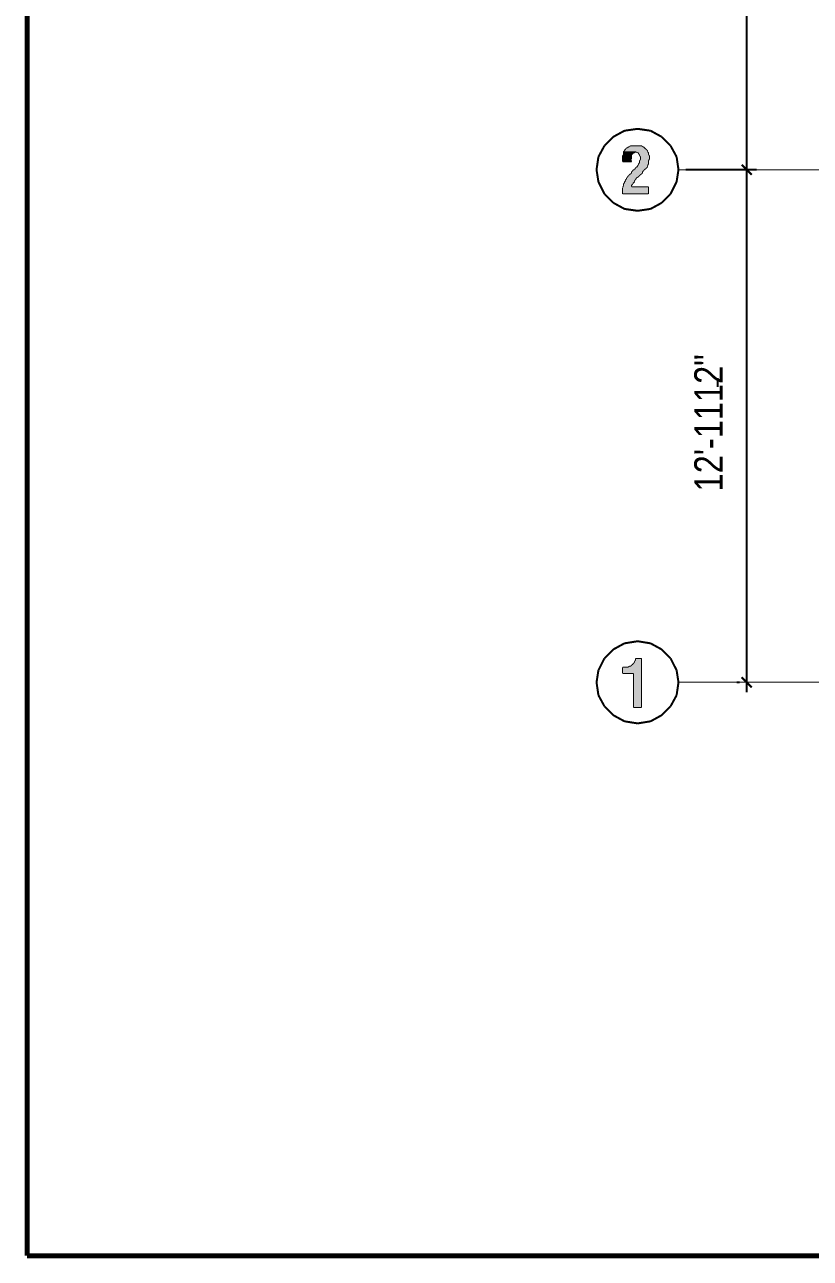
# Model space of a CAD drawing. Header units: millimetres. Extents: x 5 to 350, y 3 to 213.
# Drawn here: x 5 to 71.5, y 2.9 to 107.3 of the extents above; entities that cross this region are included whole.
import ezdxf

# ---------------------------------------------------------------- set-up
doc = ezdxf.new("R2010")
doc.units = ezdxf.units.MM
for name, color, linetype in [('H', 251, 'Continuous'), ('P', 255, 'Continuous'), ('T', 255, 'Continuous')]:
    doc.layers.add(name, color=color, linetype=linetype)
doc.styles.get("Standard").update_dxf_attribs({"font": 'arial.ttf'})

msp = doc.modelspace()

# ---------------------------------------------------------------- hatches: boundary and pattern name
at = {"layer": 'H', "linetype": 'Continuous'}
for points in [[(55.633, 92.957), (55.633, 93.468), (55.704, 93.645), (55.704, 93.804), (55.792, 93.892), (55.792, 93.98), (55.88, 94.068), (55.88, 94.156), (55.968, 94.227), (55.968, 94.315), (56.392, 94.738), (56.392, 94.827), (56.55, 95.003), (56.638, 95.003), (56.727, 95.162), (56.815, 95.25), (56.903, 95.25), (56.903, 95.338), (56.974, 95.426), (56.974, 95.497), (57.062, 95.585), (57.062, 95.762), (57.15, 95.85), (57.15, 96.097), (57.062, 96.185), (57.062, 96.273), (56.974, 96.344), (56.974, 96.432), (56.903, 96.432), (56.727, 96.52), (55.704, 96.52), (55.792, 96.608), (55.792, 96.696), (55.88, 96.696), (55.88, 96.767), (55.968, 96.855), (56.056, 96.855), (56.127, 96.943), (56.215, 96.943), (56.303, 97.032), (57.238, 97.032), (57.326, 96.943), (57.397, 96.943), (57.75, 96.608), (57.75, 96.52), (57.82, 96.432), (57.82, 96.273), (57.908, 96.185), (57.908, 95.92), (57.82, 95.762), (57.82, 95.497), (57.75, 95.338), (57.75, 95.25), (57.326, 94.827), (57.326, 94.738), (56.974, 94.403), (56.815, 94.315), (56.727, 94.156), (56.638, 94.068), (56.638, 93.98), (56.48, 93.804), (56.48, 93.733), (56.392, 93.733), (56.392, 93.557), (57.82, 93.557), (57.82, 92.957), (55.633, 92.957)], [(55.633, 95.673), (55.633, 96.185), (55.704, 96.273), (55.704, 96.52), (56.727, 96.52), (56.638, 96.432), (56.55, 96.432), (56.392, 96.273), (56.392, 95.92), (56.303, 95.85), (56.392, 95.762), (56.392, 95.673), (55.633, 95.673)], [(56.55, 49.53), (56.55, 52.405), (55.633, 52.405), (55.633, 52.917), (56.056, 52.917), (56.215, 53.005), (56.303, 53.005), (56.638, 53.34), (56.638, 53.428), (56.727, 53.516), (56.727, 53.675), (57.238, 53.675), (57.238, 49.53), (56.55, 49.53)]]:
    msp.add_hatch(color=256, dxfattribs=at).paths.add_polyline_path(points)

# ---------------------------------------------------------------- linework, layer by layer
at = {"layer": 'P'}
for points, const_width in [([(5.256, 3.14), (5.256, 212.513)], 0.423), ([(5.256, 3.14), (5.256, 212.513)], 0.423), ([(66.128, 94.156), (66.128, 135.467)], 0.169), ([(55.792, 98.302), (54.857, 97.79)], 0.169), ([(56.903, 98.46), (55.792, 98.302)], 0.169), ([(57.997, 98.302), (56.903, 98.46)], 0.169), ([(58.932, 97.79), (57.997, 98.302)], 0.169), ([(54.098, 97.032), (53.587, 96.097)], 0.169), ([(54.857, 97.79), (54.098, 97.032)], 0.169), ([(56.303, 97.032), (56.215, 96.943)], 0.085), ([(56.392, 97.032), (56.303, 97.032)], 0.085), ([(56.55, 97.032), (56.392, 97.032)], 0.085), ([(56.638, 97.032), (56.55, 97.032)], 0.085), ([(56.727, 97.032), (56.638, 97.032)], 0.085), ([(56.903, 97.032), (56.727, 97.032)], 0.085), ([(56.974, 97.032), (56.903, 97.032)], 0.085), ([(57.15, 97.032), (56.974, 97.032)], 0.085), ([(57.238, 97.032), (57.15, 97.032)], 0.085), ([(57.326, 96.943), (57.238, 97.032)], 0.085), ([(59.69, 97.032), (58.932, 97.79)], 0.169), ([(60.202, 96.097), (59.69, 97.032)], 0.169), ([(53.587, 96.097), (53.428, 95.003)], 0.169), ([(55.704, 96.273), (55.633, 96.185)], 0.085), ([(55.633, 96.185), (55.633, 96.097)], 0.085), ([(55.633, 96.097), (55.633, 95.92)], 0.085), ([(55.792, 96.608), (55.704, 96.52)], 0.085), ([(55.704, 96.52), (55.704, 96.432)], 0.085), ([(56.727, 96.52), (55.704, 96.52)], 0.085), ([(55.704, 96.52), (56.727, 96.52)], 0.085), ([(55.704, 96.432), (55.704, 96.273)], 0.085), ([(55.88, 96.696), (55.792, 96.696)], 0.085), ([(55.792, 96.696), (55.792, 96.608)], 0.085), ([(55.968, 96.855), (55.88, 96.767)], 0.085), ([(55.88, 96.767), (55.88, 96.696)], 0.085), ([(56.056, 96.855), (55.968, 96.855)], 0.085), ([(56.127, 96.943), (56.056, 96.855)], 0.085), ([(56.215, 96.943), (56.127, 96.943)], 0.085), ([(56.392, 96.273), (56.48, 96.344)], 0.085), ([(56.392, 96.185), (56.392, 96.273)], 0.085), ([(56.392, 96.097), (56.392, 96.185)], 0.085), ([(56.392, 95.92), (56.392, 96.097)], 0.085), ([(56.48, 96.344), (56.55, 96.432)], 0.085), ([(56.55, 96.432), (56.638, 96.432)], 0.085), ([(56.638, 96.432), (56.727, 96.52)], 0.085), ([(56.727, 96.52), (56.903, 96.432)], 0.085), ([(56.903, 96.432), (56.974, 96.432)], 0.085), ([(56.974, 96.432), (56.974, 96.344)], 0.085), ([(56.974, 96.344), (57.062, 96.273)], 0.085), ([(57.062, 96.273), (57.062, 96.185)], 0.085), ([(57.062, 96.185), (57.15, 96.097)], 0.085), ([(57.15, 96.097), (57.15, 96.008)], 0.085), ([(57.15, 96.008), (57.15, 95.85)], 0.085), ([(57.397, 96.943), (57.326, 96.943)], 0.085), ([(57.485, 96.855), (57.397, 96.943)], 0.085), ([(57.573, 96.767), (57.485, 96.855)], 0.085), ([(57.662, 96.696), (57.573, 96.767)], 0.085), ([(57.75, 96.608), (57.662, 96.696)], 0.085), ([(57.75, 96.52), (57.75, 96.608)], 0.085), ([(57.82, 96.432), (57.75, 96.52)], 0.085), ([(57.82, 96.344), (57.82, 96.432)], 0.085), ([(57.82, 96.273), (57.82, 96.344)], 0.085), ([(57.908, 96.185), (57.82, 96.273)], 0.085), ([(57.908, 96.008), (57.908, 96.185)], 0.085), ([(57.908, 95.92), (57.908, 96.008)], 0.085), ([(60.36, 95.003), (60.202, 96.097)], 0.169), ([(53.428, 95.003), (53.587, 93.98)], 0.169), ([(55.633, 95.92), (55.633, 95.85)], 0.085), ([(55.633, 95.85), (55.633, 95.762)], 0.085), ([(55.633, 95.762), (55.633, 95.673)], 0.085), ([(55.633, 95.673), (56.392, 95.673)], 0.085), ([(56.303, 95.85), (56.392, 95.92)], 0.085), ([(56.392, 95.762), (56.303, 95.85)], 0.085), ([(56.392, 95.673), (56.392, 95.762)], 0.085), ([(56.48, 94.915), (56.392, 94.827)], 0.085), ([(56.55, 95.003), (56.48, 94.915)], 0.085), ([(56.638, 95.003), (56.55, 95.003)], 0.085), ([(56.727, 95.162), (56.638, 95.003)], 0.085), ([(56.815, 95.25), (56.727, 95.162)], 0.085), ([(56.903, 95.25), (56.815, 95.25)], 0.085), ([(56.974, 95.426), (56.903, 95.338)], 0.085), ([(56.903, 95.338), (56.903, 95.25)], 0.085), ([(57.062, 95.585), (56.974, 95.497)], 0.085), ([(56.974, 95.497), (56.974, 95.426)], 0.085), ([(57.15, 95.85), (57.062, 95.762)], 0.085), ([(57.062, 95.762), (57.062, 95.673)], 0.085), ([(57.062, 95.673), (57.062, 95.585)], 0.085), ([(57.326, 94.827), (57.397, 94.915)], 0.085), ([(57.397, 94.915), (57.485, 95.003)], 0.085), ([(57.485, 95.003), (57.573, 95.074)], 0.085), ([(57.573, 95.074), (57.662, 95.162)], 0.085), ([(57.662, 95.162), (57.75, 95.25)], 0.085), ([(57.75, 95.338), (57.82, 95.497)], 0.085), ([(57.75, 95.25), (57.75, 95.338)], 0.085), ([(57.82, 95.762), (57.908, 95.92)], 0.085), ([(57.82, 95.673), (57.82, 95.762)], 0.085), ([(57.82, 95.585), (57.82, 95.673)], 0.085), ([(57.82, 95.497), (57.82, 95.585)], 0.085), ([(60.202, 93.98), (60.36, 95.003)], 0.169), ([(60.36, 95.003), (60.36, 95.003)], 0.169), ([(60.36, 95.003), (75.353, 95.003)], 0.085), ([(60.96, 95.003), (66.975, 95.003)], 0.169), ([(60.96, 95.003), (66.975, 95.003)], 0.169), ([(66.552, 94.58), (65.705, 95.426)], 0.169), ([(65.705, 95.426), (66.552, 94.58)], 0.169), ([(66.128, 50.8), (66.128, 95.85)], 0.169), ([(53.587, 93.98), (54.098, 92.957)], 0.169), ([(55.792, 93.892), (55.704, 93.804)], 0.085), ([(55.88, 94.068), (55.792, 93.98)], 0.085), ([(55.792, 93.98), (55.792, 93.892)], 0.085), ([(55.968, 94.227), (55.88, 94.156)], 0.085), ([(55.88, 94.156), (55.88, 94.068)], 0.085), ([(56.056, 94.403), (55.968, 94.315)], 0.085), ([(55.968, 94.315), (55.968, 94.227)], 0.085), ([(56.127, 94.492), (56.056, 94.403)], 0.085), ([(56.215, 94.58), (56.127, 94.492)], 0.085), ([(56.303, 94.65), (56.215, 94.58)], 0.085), ([(56.392, 94.738), (56.303, 94.65)], 0.085), ([(56.392, 94.827), (56.392, 94.738)], 0.085), ([(56.48, 93.804), (56.55, 93.892)], 0.085), ([(56.55, 93.892), (56.638, 93.98)], 0.085), ([(56.638, 94.068), (56.727, 94.156)], 0.085), ([(56.638, 93.98), (56.638, 94.068)], 0.085), ([(56.727, 94.156), (56.815, 94.315)], 0.085), ([(56.815, 94.315), (56.974, 94.403)], 0.085), ([(56.974, 94.403), (57.062, 94.492)], 0.085), ([(57.062, 94.492), (57.15, 94.58)], 0.085), ([(57.15, 94.58), (57.238, 94.65)], 0.085), ([(57.238, 94.65), (57.326, 94.738)], 0.085), ([(57.326, 94.738), (57.326, 94.827)], 0.085), ([(59.69, 92.957), (60.202, 93.98)], 0.169), ([(54.098, 92.957), (54.857, 92.198)], 0.169), ([(55.704, 93.645), (55.633, 93.468)], 0.085), ([(55.633, 93.468), (55.633, 93.38)], 0.085), ([(55.633, 93.38), (55.633, 93.31)], 0.085), ([(55.633, 93.31), (55.633, 93.222)], 0.085), ([(55.633, 93.222), (55.633, 93.045)], 0.085), ([(55.633, 93.045), (55.633, 92.957)], 0.085), ([(55.633, 92.957), (57.82, 92.957)], 0.085), ([(55.704, 93.804), (55.704, 93.733)], 0.085), ([(55.704, 93.733), (55.704, 93.645)], 0.085), ([(56.392, 93.645), (56.392, 93.733)], 0.085), ([(56.392, 93.733), (56.48, 93.733)], 0.085), ([(56.392, 93.557), (56.392, 93.645)], 0.085), ([(57.82, 93.557), (56.392, 93.557)], 0.085), ([(56.48, 93.733), (56.48, 93.804)], 0.085), ([(57.82, 92.957), (57.82, 93.557)], 0.085), ([(58.932, 92.198), (59.69, 92.957)], 0.169), ([(54.857, 92.198), (55.792, 91.687)], 0.169), ([(57.997, 91.687), (58.932, 92.198)], 0.169), ([(55.792, 91.687), (56.903, 91.528)], 0.169), ([(56.903, 91.528), (57.997, 91.687)], 0.169), ([(63.676, 76.623), (63.676, 77.382)], 0.169), ([(54.857, 54.434), (54.098, 53.675)], 0.169), ([(55.792, 54.945), (54.857, 54.434)], 0.169), ([(56.903, 55.122), (55.792, 54.945)], 0.169), ([(57.997, 54.945), (56.903, 55.122)], 0.169), ([(58.932, 54.434), (57.997, 54.945)], 0.169), ([(59.69, 53.675), (58.932, 54.434)], 0.169), ([(54.098, 53.675), (53.587, 52.67)], 0.169), ([(56.55, 53.252), (56.48, 53.164)], 0.085), ([(56.638, 53.34), (56.55, 53.252)], 0.085), ([(56.727, 53.516), (56.638, 53.428)], 0.085), ([(56.638, 53.428), (56.638, 53.34)], 0.085), ([(57.238, 53.675), (56.727, 53.675)], 0.085), ([(56.727, 53.675), (56.727, 53.587)], 0.085), ([(56.727, 53.587), (56.727, 53.516)], 0.085), ([(57.238, 49.53), (57.238, 53.675)], 0.085), ([(60.202, 52.67), (59.69, 53.675)], 0.169), ([(53.587, 52.67), (53.428, 51.647)], 0.169), ([(55.792, 52.917), (55.633, 52.917)], 0.085), ([(55.633, 52.917), (55.633, 52.405)], 0.085), ([(55.633, 52.405), (56.55, 52.405)], 0.085), ([(55.88, 52.917), (55.792, 52.917)], 0.085), ([(55.968, 52.917), (55.88, 52.917)], 0.085), ([(56.056, 52.917), (55.968, 52.917)], 0.085), ([(56.215, 53.005), (56.056, 52.917)], 0.085), ([(56.303, 53.005), (56.215, 53.005)], 0.085), ([(56.392, 53.093), (56.303, 53.005)], 0.085), ([(56.48, 53.164), (56.392, 53.093)], 0.085), ([(56.55, 52.405), (56.55, 49.53)], 0.085), ([(60.36, 51.647), (60.202, 52.67)], 0.169), ([(53.428, 51.647), (53.587, 50.553)], 0.169), ([(60.202, 50.553), (60.36, 51.647)], 0.169), ([(60.36, 51.647), (60.36, 51.647)], 0.169), ([(60.36, 51.647), (75.353, 51.647)], 0.085), ([(65.528, 51.647), (65.282, 51.647)], 0.169), ([(65.705, 52.07), (66.552, 51.223)], 0.169), ([(53.587, 50.553), (54.098, 49.618)], 0.169), ([(59.69, 49.618), (60.202, 50.553)], 0.169), ([(54.098, 49.618), (54.857, 48.86)], 0.169), ([(56.55, 49.53), (57.238, 49.53)], 0.085), ([(58.932, 48.86), (59.69, 49.618)], 0.169), ([(54.857, 48.86), (55.792, 48.348)], 0.169), ([(55.792, 48.348), (56.903, 48.172)], 0.169), ([(56.903, 48.172), (57.997, 48.348)], 0.169), ([(57.997, 48.348), (58.932, 48.86)], 0.169), ([(350.273, 3.14), (5.256, 3.14)], 0.423), ([(350.273, 3.14), (5.256, 3.14)], 0.423)]:
    msp.add_lwpolyline(points, dxfattribs=dict(at, const_width=const_width))

# ---------------------------------------------------------------- texts
at = {"layer": 'T', "insert": (61.7, 67.8), "char_height": 2.4, "attachment_point": 1, "rotation": 90}
msp.add_mtext('{\\fArial Narrow|b0|i0|c0|p18;12\'-1112"}', dxfattribs=at)

doc.saveas('drawing.dxf')
